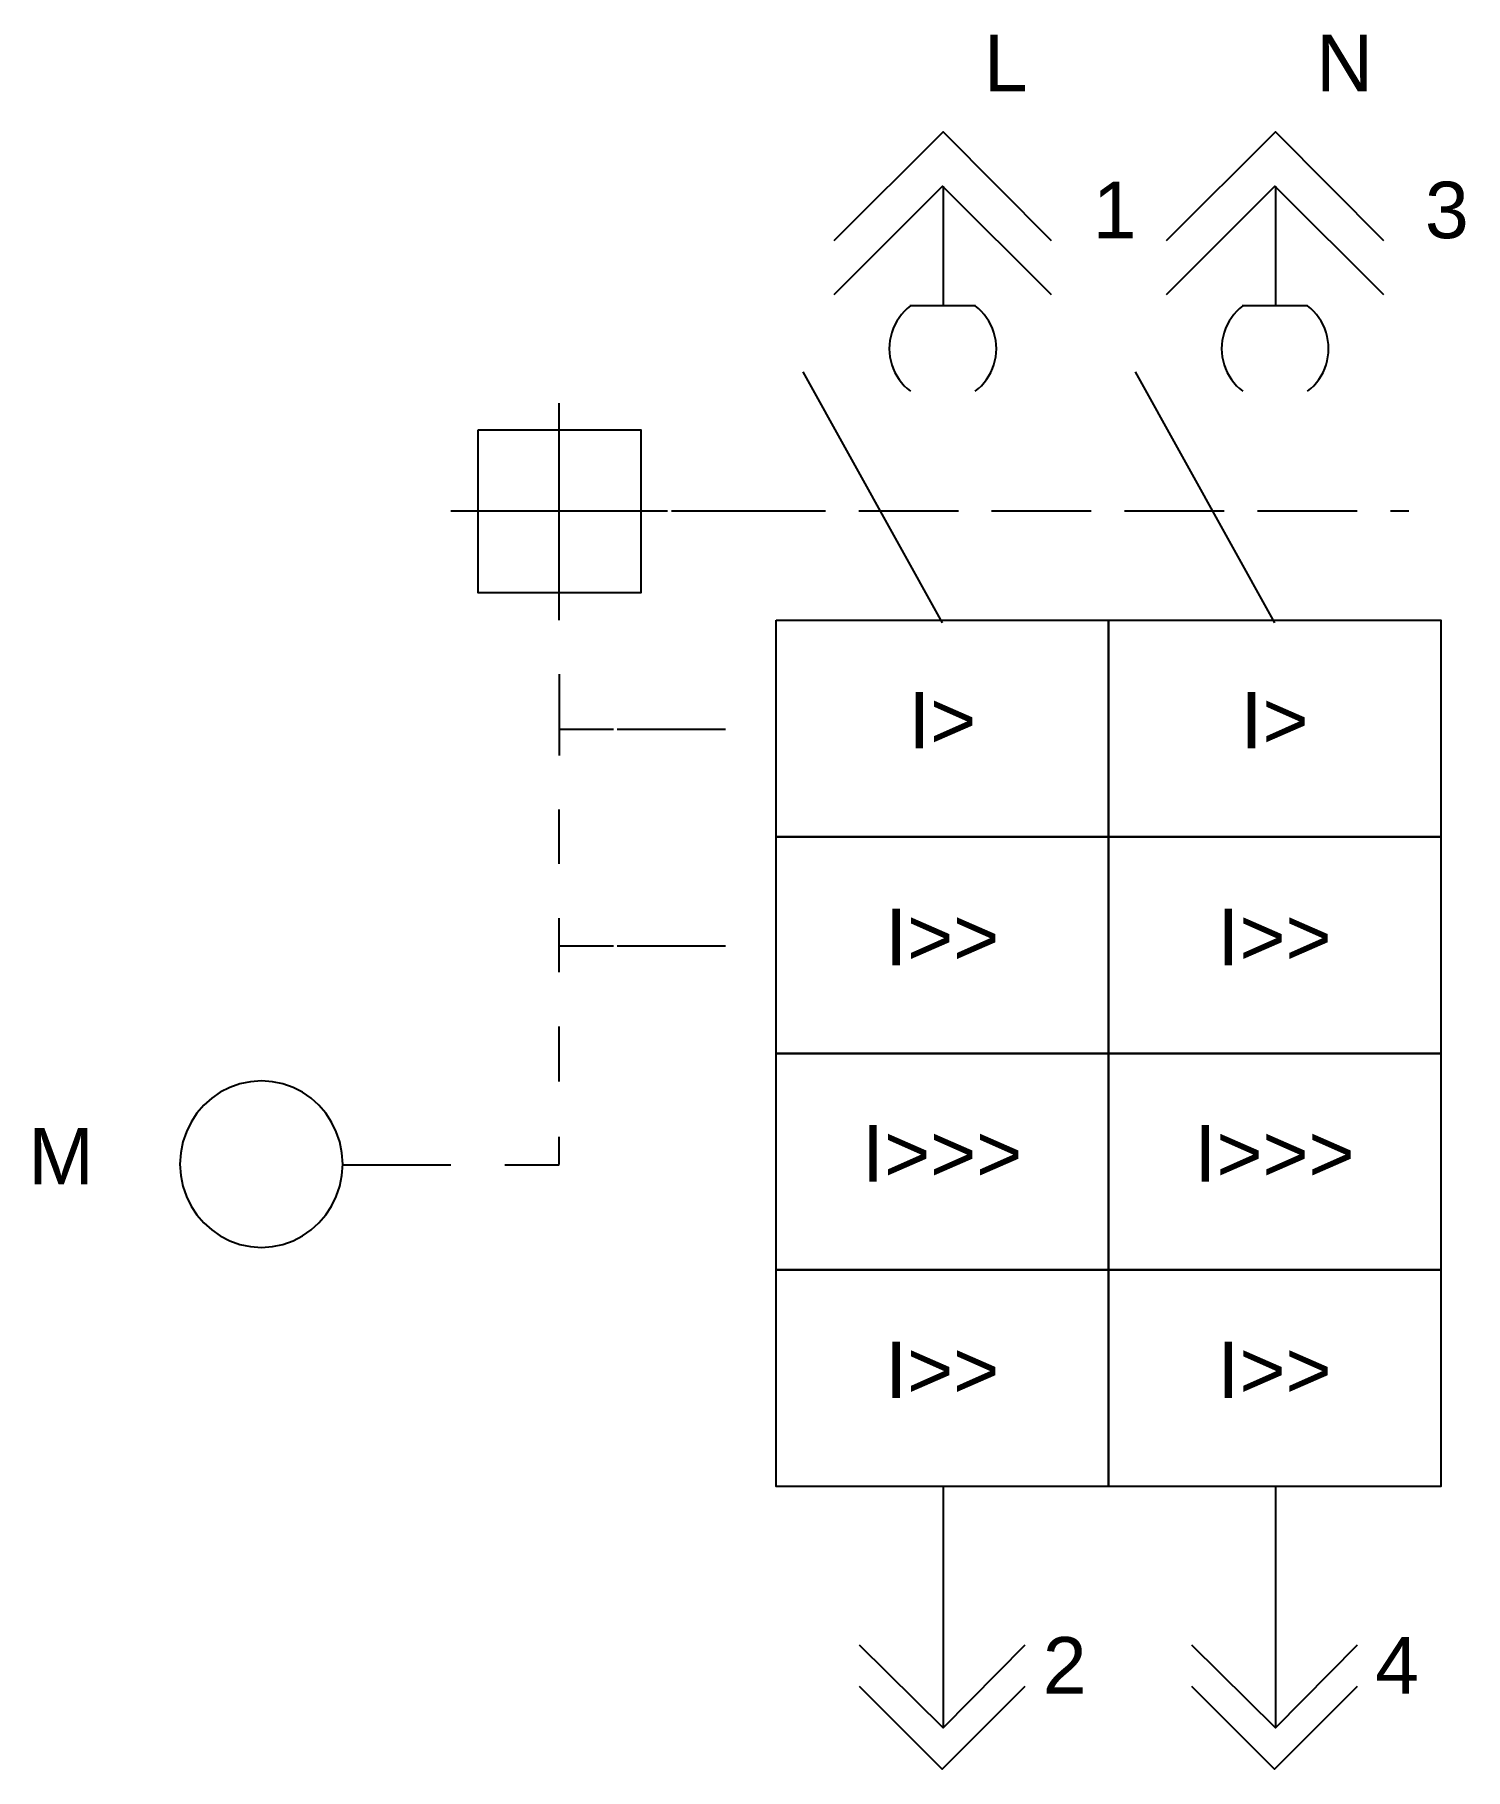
# Model space of a CAD drawing. Header units: millimetres. Extents: x -27.3 to 15.7, y -49.3 to 2.9.
import ezdxf
from ezdxf.enums import TextEntityAlignment as Align

# ---------------------------------------------------------------- set-up
doc = ezdxf.new("R2010")
doc.units = ezdxf.units.MM
doc.linetypes.add('SVG_3_1', pattern=[4, 3, -1])
doc.layers.get('0').update_dxf_attribs({"linetype": 'CONTINUOUS'})
doc.styles.add('ARIAL', font='arial.ttf')

# ---------------------------------------------------------------- blocks, each defined once
blk = doc.blocks.new('291_E_LV_MLD_IEC60617_acb_lsig_motorized_drawout_2p')
at = {"true_color": 0x0000ff}
for p, q in [((0, -1.632), (0, -5.235)), ((10, -1.632), (10, -5.235)), ((-1, -5.23), (0.971, -5.23)), ((9, -5.23), (10.971, -5.23)), ((-0.015, -14.779), (-4.206, -7.221)), ((9.985, -14.779), (5.794, -7.221)), ((-11.569, -8.162), (-11.569, -14.691)), ((-14.819, -11.407), (-8.29, -11.407)), ((-8.176, -11.407), (-6.544, -11.407)), ((-11.555, -17.975), (-9.922, -17.975)), ((-9.809, -17.975), (-6.544, -17.975)), ((-11.569, -20.397), (-11.569, -22.029)), ((-11.569, -23.662), (-11.569, -25.294)), ((-11.555, -24.495), (-9.922, -24.495)), ((-9.809, -24.495), (-6.544, -24.495)), ((-11.569, -26.926), (-11.569, -28.578)), ((-11.569, -30.247), (-11.569, -31.074)), ((-18.084, -31.089), (-14.819, -31.089)), ((-13.187, -31.089), (-11.555, -31.089)), ((0, -40.766), (0, -48.03)), ((10, -40.766), (10, -48.03))]:
    blk.add_line(p, q, dxfattribs=at)
at = {"linetype": 'SVG_3_1', "true_color": 0x0000ff}
blk.add_line((-6.539, -11.407), (14.015, -11.407), dxfattribs=at)
at = {"true_color": 0x0000ff}
for points in [[(-3.279, -3.265), (0, 0), (3.25, -3.265)], [(6.721, -3.265), (10, 0), (13.25, -3.265)], [(-3.279, -4.897), (-0.015, -1.632), (3.25, -4.897)], [(6.721, -4.897), (9.985, -1.632), (13.25, -4.897)], [(-0.98, -5.24), (-1.077, -5.32), (-1.167, -5.406), (-1.249, -5.498), (-1.324, -5.596), (-1.391, -5.699), (-1.45, -5.807), (-1.5, -5.919), (-1.542, -6.035), (-1.575, -6.154), (-1.599, -6.276), (-1.613, -6.399), (-1.618, -6.525), (-1.613, -6.649), (-1.599, -6.772), (-1.575, -6.893), (-1.542, -7.011), (-1.5, -7.126), (-1.45, -7.238), (-1.391, -7.345), (-1.324, -7.448), (-1.249, -7.546), (-1.167, -7.638), (-1.077, -7.725), (-0.98, -7.804)], [(0.966, -7.804), (1.063, -7.725), (1.153, -7.638), (1.235, -7.546), (1.31, -7.448), (1.377, -7.345), (1.435, -7.238), (1.486, -7.126), (1.527, -7.011), (1.56, -6.893), (1.584, -6.772), (1.598, -6.649), (1.603, -6.525), (1.598, -6.399), (1.584, -6.276), (1.56, -6.154), (1.527, -6.035), (1.486, -5.919), (1.435, -5.807), (1.377, -5.699), (1.31, -5.596), (1.235, -5.498), (1.153, -5.406), (1.063, -5.32), (0.966, -5.24)], [(9.02, -5.24), (8.923, -5.32), (8.833, -5.406), (8.751, -5.498), (8.676, -5.596), (8.609, -5.699), (8.55, -5.807), (8.5, -5.919), (8.458, -6.035), (8.425, -6.154), (8.401, -6.276), (8.387, -6.399), (8.382, -6.525), (8.387, -6.649), (8.401, -6.772), (8.425, -6.893), (8.458, -7.011), (8.5, -7.126), (8.55, -7.238), (8.609, -7.345), (8.676, -7.448), (8.751, -7.546), (8.833, -7.638), (8.923, -7.725), (9.02, -7.804)], [(10.966, -7.804), (11.063, -7.725), (11.153, -7.638), (11.235, -7.546), (11.31, -7.448), (11.377, -7.345), (11.435, -7.238), (11.486, -7.126), (11.527, -7.011), (11.56, -6.893), (11.584, -6.772), (11.598, -6.649), (11.603, -6.525), (11.598, -6.399), (11.584, -6.276), (11.56, -6.154), (11.527, -6.035), (11.486, -5.919), (11.435, -5.807), (11.377, -5.699), (11.31, -5.596), (11.235, -5.498), (11.153, -5.406), (11.063, -5.32), (10.966, -5.24)], [(-11.555, -16.324), (-11.555, -17.956), (-11.555, -18.765)], [(-2.525, -45.53), (0, -48.03), (2.475, -45.53)], [(7.475, -45.53), (10, -48.03), (12.475, -45.53)], [(-2.525, -46.78), (-0.025, -49.28), (2.475, -46.78)], [(7.475, -46.78), (9.975, -49.28), (12.475, -46.78)]]:
    blk.add_lwpolyline(points, dxfattribs=at)
for points in [[(-13.996, -8.971), (-9.099, -8.971), (-9.099, -13.868), (-13.996, -13.868)], [(-5.025, -14.691), (4.975, -14.691), (4.975, -21.22), (-5.025, -21.22)], [(4.975, -14.691), (14.975, -14.691), (14.975, -21.22), (4.975, -21.22)], [(-5.025, -21.221), (4.975, -21.221), (4.975, -27.736), (-5.025, -27.736)], [(4.975, -21.221), (14.975, -21.221), (14.975, -27.736), (4.975, -27.736)], [(-5.025, -27.736), (4.975, -27.736), (4.975, -34.251), (-5.025, -34.251)], [(4.975, -27.736), (14.975, -27.736), (14.975, -34.251), (4.975, -34.251)], [(-18.069, -31.064), (-18.091, -30.725), (-18.157, -30.4), (-18.262, -30.092), (-18.404, -29.803), (-18.58, -29.537), (-18.787, -29.297), (-19.022, -29.085), (-19.282, -28.905), (-19.564, -28.76), (-19.866, -28.653), (-20.184, -28.586), (-20.515, -28.563), (-20.847, -28.586), (-21.166, -28.653), (-21.469, -28.76), (-21.752, -28.905), (-22.012, -29.085), (-22.248, -29.297), (-22.455, -29.537), (-22.631, -29.803), (-22.773, -30.092), (-22.878, -30.4), (-22.944, -30.725), (-22.966, -31.064), (-22.944, -31.404), (-22.878, -31.73), (-22.773, -32.04), (-22.631, -32.329), (-22.455, -32.596), (-22.248, -32.837), (-22.012, -33.048), (-21.752, -33.229), (-21.469, -33.374), (-21.166, -33.481), (-20.847, -33.548), (-20.515, -33.571), (-20.184, -33.548), (-19.866, -33.481), (-19.564, -33.374), (-19.282, -33.229), (-19.022, -33.048), (-18.787, -32.837), (-18.58, -32.596), (-18.404, -32.329), (-18.262, -32.04), (-18.157, -31.73), (-18.091, -31.404), (-18.069, -31.064)], [(-5.025, -34.251), (4.975, -34.251), (4.975, -40.766), (-5.025, -40.766)], [(4.975, -34.251), (14.975, -34.251), (14.975, -40.766), (4.975, -40.766)]]:
    blk.add_lwpolyline(points, close=True, dxfattribs=at)
at = {"true_color": 0x0000ff, "style": 'ARIAL'}
for s, p in [('L', (1.225, 1.225)), ('N', (11.225, 1.225)), ('1', (4.5, -3.2)), ('3', (14.5, -3.2)), ('2', (3, -47)), ('4', (13, -47))]:
    blk.add_text(s, height=1.7, dxfattribs=at).set_placement(p)
for s, p in [('I>', (-0.025, -18.556)), ('I>', (9.975, -18.556)), ('I>>', (-0.025, -25.079)), ('I>>', (9.975, -25.079)), ('M', (-26.544, -31.679)), ('I>>>', (-0.025, -31.593)), ('I>>>', (9.975, -31.593)), ('I>>', (-0.025, -38.108)), ('I>>', (9.975, -38.108))]:
    blk.add_text(s, height=1.7, dxfattribs=at).set_placement(p, align=Align.CENTER)
blk.add_attdef('TAG', text='', height=2.5, dxfattribs=at).set_placement((-24.966, -2.2), align=Align.RIGHT)
at = {"color": 7, "style": 'ARIAL'}
for tag, p in [('RATED_CURRENT', (-24.966, -9)), ('BREAKING_CAPACITY', (-24.966, -12)), ('TRIP_UNIT', (-24.966, -15)), ('MANUFACTURER', (-24.966, -18))]:
    blk.add_attdef(tag, text='', height=1.7, dxfattribs=at).set_placement(p, align=Align.RIGHT)

msp = doc.modelspace()

# ---------------------------------------------------------------- block references
msp.add_blockref('291_E_LV_MLD_IEC60617_acb_lsig_motorized_drawout_2p', (0, 0))

doc.saveas('drawing.dxf')
